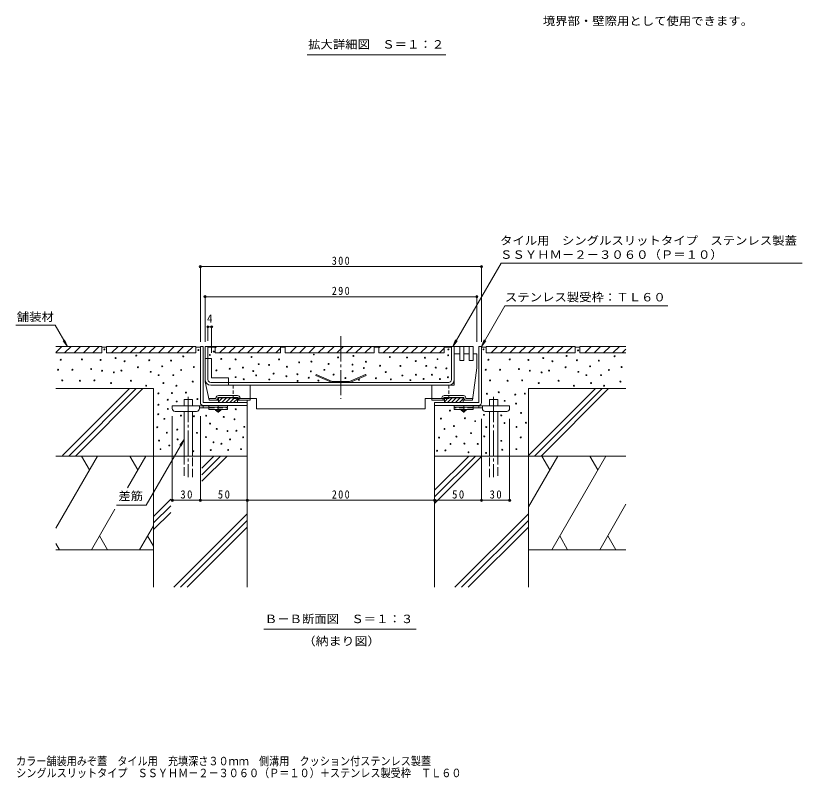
# Model space of a CAD drawing. Units: millimetres at full size, sheet at 1:3, with parts at other scales. Extents: x -1117 to 1162, y -824 to 816.
# Drawn here: x 217 to 1057, y -824 to -10 of the extents above; entities that cross this region are included whole.
import ezdxf
from ezdxf.enums import TextEntityAlignment as Align

# ---------------------------------------------------------------- set-up
doc = ezdxf.new("R2010")
doc.units = ezdxf.units.MM
doc.header["$LTSCALE"] = 3
doc.header["$PDMODE"] = 32
doc.header["$PDSIZE"] = 2.4
for name, pattern in [('CHAIN1', [8, 5, -1, 1, -1]), ('CHAIN2', [12, 9, -1, 1, -1]), ('DASHED1', [1.8, 1.2, -0.6]), ('DASHED2', [3, 2, -1]), ('DASHED3', [4, 3, -1])]:
    doc.linetypes.add(name, pattern=pattern)
for name, color, linetype, lineweight in [('4-0', 7, 'CHAIN2', 9), ('4-1', 2, 'Continuous', 9), ('4-2', 3, 'Continuous', 9), ('4-3', 4, 'Continuous', 9), ('4-4', 7, 'Continuous', 9), ('4-5', 7, 'Continuous', 9), ('4-6', 6, 'Continuous', 9), ('4-9', 5, 'Continuous', 5), ('4-A', 6, 'Continuous', 9), ('4-C', 2, 'Continuous', 9), ('4-E', 7, 'Continuous', 9), ('D-5', 7, 'Continuous', 9)]:
    doc.layers.add(name, color=color, linetype=linetype, lineweight=lineweight)
doc.layers.add('F-5_F-5ﾚｲﾔ', color=2, linetype='Continuous')
doc.styles.add('ＭＳ ゴシック', font='')
doc.styles.get('ＭＳ ゴシック').set_extended_font_data('MS Gothic')

msp = doc.modelspace()

# ---------------------------------------------------------------- linework, layer by layer
at = {"layer": '4-0'}
msp.add_line((564.375, -352.322), (564.375, -419.104), dxfattribs=at)
at = {"layer": '4-1'}
for p, q in [((414.375, -423.119), (414.375, -363.119)), ((711.375, -363.119), (714.375, -363.119)), ((711.375, -423.119), (711.375, -363.119)), ((714.375, -423.119), (714.375, -363.119)), ((417.375, -423.119), (464.375, -423.119)), ((417.375, -426.119), (464.375, -426.119)), ((464.375, -426.119), (464.375, -423.119)), ((711.375, -423.119), (664.375, -423.119)), ((664.375, -426.119), (664.375, -423.119)), ((711.375, -426.119), (664.375, -426.119))]:
    msp.add_line(p, q, dxfattribs=at)
msp.add_lwpolyline([(417.375, -423.119), (417.375, -363.119), (414.375, -363.119)], dxfattribs=at)
for centre, start, end in [((417.375, -423.119), 180, 270), ((711.375, -423.119), 270, 0)]:
    msp.add_arc(centre, 3, start, end, dxfattribs=at)
at = {"layer": '4-2'}
for p, q in [((419.375, -398.619), (419.375, -363.119)), ((419.375, -363.119), (705.375, -363.119)), ((422.375, -398.619), (422.375, -363.119)), ((682.375, -398.619), (682.375, -363.119)), ((685.375, -371.119), (685.375, -363.119)), ((538.024, -393.119), (537.623, -394.035)), ((554.934, -401.619), (537.623, -394.035)), ((555.143, -400.619), (538.024, -393.119)), ((573.607, -400.619), (590.727, -393.119)), ((573.817, -401.619), (591.128, -394.035)), ((590.727, -393.119), (591.128, -394.035)), ((425.375, -401.619), (679.375, -401.619)), ((555.143, -400.619), (573.607, -400.619)), ((425.375, -404.619), (679.375, -404.619))]:
    msp.add_line(p, q, dxfattribs=at)
for centre, radius, start, end in [((425.375, -398.619), 6, 180, 270), ((425.375, -398.619), 3, 180, 270), ((679.375, -398.619), 3, 270, 0), ((679.375, -398.619), 6, 270, 0)]:
    msp.add_arc(centre, radius, start, end, dxfattribs=at)
at = {"layer": '4-3', "linetype": 'DASHED1'}
for p, q in [((422.375, -376.119), (419.375, -376.119)), ((444.375, -404.619), (444.375, -401.619))]:
    msp.add_line(p, q, dxfattribs=at)
at = {"layer": '4-3'}
for p, q in [((426.375, -376.119), (422.375, -376.119)), ((426.375, -376.119), (426.375, -396.619)), ((685.375, -371.119), (689.375, -371.119)), ((685.375, -404.619), (685.375, -371.119)), ((695.375, -378.119), (695.375, -371.119)), ((705.375, -378.119), (705.375, -371.119)), ((705.375, -371.119), (709.375, -371.119)), ((709.375, -386.119), (709.375, -371.119)), ((695.375, -378.119), (691.375, -378.119)), ((705.375, -378.119), (701.375, -378.119)), ((709.375, -386.119), (704.875, -420.619)), ((419.375, -398.619), (419.375, -401.119)), ((423.875, -420.619), (419.375, -401.119)), ((426.375, -396.619), (444.375, -396.619)), ((444.375, -401.619), (444.375, -396.619)), ((685.375, -404.619), (661.375, -404.619)), ((661.375, -420.619), (661.375, -404.619)), ((423.875, -420.619), (423.875, -418.619)), ((430.625, -418.619), (423.875, -418.619)), ((454.125, -415.619), (433.625, -415.619)), ((454.125, -417.619), (433.625, -417.619)), ((433.875, -417.619), (433.875, -423.119)), ((433.875, -417.719), (453.875, -417.719)), ((433.875, -417.819), (453.875, -417.819)), ((433.875, -417.919), (453.875, -417.919)), ((433.875, -418.019), (453.875, -418.019)), ((437.919, -418.119), (433.875, -422.163)), ((433.875, -418.119), (453.875, -418.119)), ((442.161, -418.119), (437.161, -423.119)), ((446.404, -418.119), (441.404, -423.119)), ((450.647, -418.119), (445.647, -423.119)), ((453.875, -419.133), (449.889, -423.119)), ((453.875, -417.619), (453.875, -423.119)), ((457.125, -418.619), (467.375, -418.619)), ((671.625, -418.619), (661.375, -418.619)), ((674.625, -415.619), (695.125, -415.619)), ((674.625, -417.619), (695.125, -417.619)), ((674.875, -417.619), (674.875, -423.119)), ((694.875, -417.719), (674.875, -417.719)), ((694.875, -417.819), (674.875, -417.819)), ((694.875, -417.919), (674.875, -417.919)), ((694.875, -418.019), (674.875, -418.019)), ((694.875, -418.119), (674.875, -418.119)), ((678.919, -418.119), (674.875, -422.163)), ((683.161, -418.119), (678.161, -423.119)), ((687.404, -418.119), (682.404, -423.119)), ((691.647, -418.119), (686.647, -423.119)), ((694.875, -419.133), (690.889, -423.119)), ((694.875, -417.619), (694.875, -423.119)), ((698.125, -418.619), (704.875, -418.619)), ((704.875, -420.619), (704.875, -418.619)), ((430.625, -420.619), (423.875, -420.619)), ((430.625, -420.619), (433.875, -420.619)), ((453.875, -423.119), (433.875, -423.119)), ((674.875, -420.619), (661.375, -420.619)), ((674.875, -423.119), (694.875, -423.119)), ((698.125, -420.619), (694.875, -420.619)), ((698.125, -420.619), (704.875, -420.619))]:
    msp.add_line(p, q, dxfattribs=at)
for points in [[(689.375, -371.119), (691.375, -371.119), (691.375, -378.119)], [(695.375, -371.119), (701.375, -371.119), (701.375, -378.119)], [(453.875, -420.619), (467.375, -420.619), (467.375, -404.619)]]:
    msp.add_lwpolyline(points, dxfattribs=at)
for centre, radius, start, end in [((430.625, -418.119), 0.5, 270, 0), ((430.625, -418.119), 2.5, 270, 0), ((433.625, -418.119), 2.5, 90, 180), ((433.625, -418.119), 0.5, 90, 180), ((454.125, -418.119), 2.5, 0, 90), ((454.125, -418.119), 0.5, 0, 90), ((457.125, -418.119), 2.5, 180, 270), ((457.125, -418.119), 0.5, 180, 270), ((671.625, -418.119), 2.5, 270, 0), ((671.625, -418.119), 0.5, 270, 0), ((674.625, -418.119), 2.5, 90, 180), ((674.625, -418.119), 0.5, 90, 180), ((695.125, -418.119), 2.5, 0, 90), ((695.125, -418.119), 0.5, 0, 90), ((698.125, -418.119), 2.5, 180, 270), ((698.125, -418.119), 0.5, 180, 270)]:
    msp.add_arc(centre, radius, start, end, dxfattribs=at)
at = {"layer": '4-4'}
for p, q in [((414.376, -277.124), (414.376, -358.12)), ((414.376, -278.024), (714.375, -278.024)), ((714.375, -277.124), (714.375, -358.12)), ((419.375, -309.241), (419.375, -358.12)), ((709.375, -310.141), (419.375, -310.141)), ((709.375, -309.241), (709.375, -358.12)), ((422.375, -341.358), (422.375, -357.119)), ((422.375, -342.258), (426.375, -342.258)), ((426.375, -341.358), (426.375, -370.119)), ((464.375, -528.267), (464.375, -431.119)), ((664.375, -528.267), (664.375, -431.119)), ((384.376, -528.267), (384.376, -437.619)), ((414.375, -528.267), (414.375, -437.619)), ((714.375, -528.267), (714.375, -440.419)), ((744.375, -528.267), (744.375, -440.419)), ((384.376, -527.367), (414.375, -527.367)), ((414.375, -527.367), (464.375, -527.367)), ((464.375, -527.367), (664.375, -527.367)), ((664.375, -527.367), (714.375, -527.367)), ((714.375, -527.367), (744.375, -527.367))]:
    msp.add_line(p, q, dxfattribs=at)
for p in [(414.376, -278.024), (714.375, -278.024), (419.375, -310.141), (709.375, -310.141), (422.375, -342.258), (426.375, -342.258), (384.376, -527.367), (414.375, -527.367), (464.375, -527.367), (664.375, -527.367), (714.375, -527.367), (744.375, -527.367)]:
    msp.add_point(p, dxfattribs=at)
at = {"layer": '4-5'}
for p, q in [((739.396, -319.783), (714.375, -363.119)), ((913.396, -319.783), (739.396, -319.783)), ((272.41, -363.119), (269.54, -356.19)), ((683.875, -363.119), (688.441, -357.169)), ((714.375, -363.119), (717.246, -356.19)), ((714.375, -363.119), (718.941, -357.169)), ((396.917, -462.505), (356.531, -532.456)), ((396.917, -462.505), (392.351, -468.455)), ((396.917, -462.505), (394.047, -469.434)), ((356.531, -532.456), (324.862, -532.456)), ((482.065, -664.978), (644.678, -664.978))]:
    msp.add_line(p, q, dxfattribs=at)
for points in [[(1056.681, -274.217), (735.203, -274.217), (683.875, -363.119), (686.746, -356.19)], [(217.339, -340.35), (259.264, -340.35), (272.41, -363.119), (267.844, -357.169)]]:
    msp.add_lwpolyline(points, dxfattribs=at)
at = {"layer": '4-6'}
for p, q in [((364.375, -408.119), (260.175, -408.119)), ((267.244, -479.682), (338.806, -408.119)), ((273.877, -480.119), (345.877, -408.119)), ((280.948, -480.119), (352.948, -408.119)), ((364.375, -480.119), (364.375, -408.119)), ((764.375, -480.119), (764.375, -408.119)), ((764.375, -479.682), (835.938, -408.119)), ((764.375, -408.119), (868.575, -408.119)), ((771.009, -480.119), (843.009, -408.119)), ((778.08, -480.119), (850.08, -408.119)), ((396.917, -426.619), (396.917, -419.619)), ((722.834, -419.619), (731.834, -419.619)), ((722.834, -426.619), (722.834, -419.619)), ((731.834, -426.619), (731.834, -419.619)), ((464.375, -420.619), (464.375, -620.119)), ((664.375, -423.119), (664.375, -620.119)), ((396.917, -480.119), (396.917, -432.419)), ((405.917, -480.119), (405.917, -432.419)), ((722.834, -480.119), (722.834, -432.419)), ((731.834, -480.119), (731.834, -432.419)), ((364.375, -480.119), (260.175, -480.119)), ((304.701, -480.119), (260.175, -557.241)), ((287.654, -480.119), (296.178, -494.883)), ((356.004, -480.119), (336.513, -513.878)), ((338.956, -480.119), (347.48, -494.883)), ((464.375, -480.119), (364.375, -480.119)), ((364.375, -480.119), (364.375, -620.119)), ((415.928, -492.929), (428.738, -480.119)), ((415.928, -500), (435.809, -480.119)), ((415.928, -507.071), (442.88, -480.119)), ((664.375, -480.119), (764.375, -480.119)), ((664.375, -516.5), (700.756, -480.119)), ((664.375, -523.571), (707.827, -480.119)), ((664.375, -530.642), (714.898, -480.119)), ((795.707, -480.119), (764.375, -534.387)), ((764.375, -480.119), (764.375, -620.119)), ((764.375, -480.119), (868.575, -480.119)), ((778.659, -480.119), (787.183, -494.883)), ((847.009, -480.119), (789.274, -580.119)), ((829.962, -480.119), (838.485, -494.883)), ((364.375, -544.482), (382.809, -526.048)), ((323.255, -536.841), (298.269, -580.119)), ((364.375, -551.553), (382.809, -533.12)), ((868.575, -531.623), (840.576, -580.119)), ((364.375, -558.624), (382.809, -540.191)), ((386.018, -620.119), (464.375, -541.762)), ((686.018, -620.119), (764.375, -541.762)), ((393.089, -620.119), (464.375, -548.833)), ((693.089, -620.119), (764.375, -548.833)), ((364.375, -554.477), (349.571, -580.119)), ((400.16, -620.119), (464.375, -555.904)), ((700.16, -620.119), (764.375, -555.904)), ((306.792, -565.356), (315.316, -580.119)), ((358.094, -565.356), (364.375, -576.235)), ((797.798, -565.356), (806.321, -580.119)), ((849.1, -565.356), (857.623, -580.119)), ((260.175, -573.471), (264.014, -580.119)), ((364.375, -580.119), (260.175, -580.119)), ((764.375, -580.119), (868.575, -580.119))]:
    msp.add_line(p, q, dxfattribs=at)
at = {"layer": '4-6', "linetype": 'CHAIN2'}
for p, q in [((401.417, -416.834), (401.417, -502.786)), ((727.334, -416.834), (727.334, -502.786))]:
    msp.add_line(p, q, dxfattribs=at)
at = {"layer": '4-6', "linetype": 'DASHED3'}
for p, q in [((396.917, -480.119), (396.917, -502.786)), ((405.917, -502.786), (405.917, -480.119)), ((722.834, -502.786), (722.834, -480.119)), ((731.834, -480.119), (731.834, -502.786))]:
    msp.add_line(p, q, dxfattribs=at)
at = {"layer": '4-6'}
msp.add_lwpolyline([(405.917, -426.619), (405.917, -419.619), (396.917, -419.619)], dxfattribs=at)
at = {"layer": '4-9', "linetype": 'DASHED1'}
for p, q in [((449.376, -404.619), (449.376, -418.619)), ((449.376, -418.619), (467.376, -418.619))]:
    msp.add_line(p, q, dxfattribs=at)
at = {"layer": '4-9'}
for p, q in [((467.376, -418.619), (474.376, -418.619)), ((474.376, -418.619), (474.376, -429.619)), ((661.375, -418.619), (654.375, -418.619)), ((654.375, -418.619), (654.375, -429.619)), ((474.376, -429.619), (654.375, -429.619))]:
    msp.add_line(p, q, dxfattribs=at)
at = {"layer": '4-9', "linetype": 'DASHED1'}
msp.add_lwpolyline([(679.375, -404.619), (679.375, -418.619), (661.375, -418.619)], dxfattribs=at)
at = {"layer": '4-A'}
for p, q in [((695.375, -363.119), (695.375, -378.119)), ((701.375, -363.119), (705.375, -363.119)), ((701.375, -378.119), (701.375, -363.119)), ((705.375, -363.119), (705.375, -378.119)), ((705.375, -378.119), (701.375, -378.119))]:
    msp.add_line(p, q, dxfattribs=at)
msp.add_lwpolyline([(695.375, -378.119), (691.375, -378.119), (691.375, -363.119), (695.375, -363.119)], dxfattribs=at)
at = {"layer": '4-C', "color": 4}
for p, q in [((384.376, -429.419), (384.376, -426.619)), ((384.376, -426.619), (423.375, -426.619)), ((413.376, -429.419), (413.376, -426.619)), ((417.376, -428.619), (417.376, -426.619)), ((744.375, -426.619), (705.375, -426.619)), ((711.375, -428.619), (711.375, -426.619)), ((715.375, -429.419), (715.375, -426.619)), ((744.375, -429.419), (744.375, -426.619)), ((410.376, -432.419), (387.375, -432.419)), ((413.371, -428.619), (423.375, -428.619)), ((715.38, -428.619), (705.375, -428.619)), ((718.375, -432.419), (741.375, -432.419))]:
    msp.add_line(p, q, dxfattribs=at)
at = {"layer": '4-C', "color": 3}
for p, q in [((423.375, -426.119), (443.375, -426.119)), ((423.375, -426.119), (423.375, -430.619)), ((443.375, -426.119), (443.375, -430.619)), ((685.375, -426.119), (685.375, -430.619)), ((705.375, -426.119), (685.375, -426.119)), ((705.375, -426.119), (705.375, -430.619)), ((423.375, -428.119), (443.375, -428.119)), ((423.375, -430.619), (443.375, -430.619)), ((705.375, -428.119), (685.375, -428.119)), ((705.375, -430.619), (685.375, -430.619))]:
    msp.add_line(p, q, dxfattribs=at)
at = {"layer": '4-C', "color": 4, "linetype": 'CHAIN1'}
for p, q in [((433.375, -434.167), (433.375, -426.119)), ((695.375, -434.167), (695.375, -426.119))]:
    msp.add_line(p, q, dxfattribs=at)
at = {"layer": '4-C', "color": 3, "linetype": 'DASHED2'}
for p, q in [((423.375, -428.619), (443.375, -428.619)), ((705.375, -428.619), (685.375, -428.619))]:
    msp.add_line(p, q, dxfattribs=at)
at = {"layer": '4-C'}
for p, q in [((430.625, -431.119), (430.625, -430.619)), ((432.376, -432.619), (430.625, -431.119)), ((436.126, -431.119), (430.625, -431.119)), ((434.375, -432.619), (432.376, -432.619)), ((436.126, -431.119), (434.375, -432.619)), ((436.126, -431.119), (436.126, -430.619)), ((692.625, -431.119), (692.625, -430.619)), ((692.625, -431.119), (694.375, -432.619)), ((692.625, -431.119), (698.125, -431.119)), ((694.375, -432.619), (696.375, -432.619)), ((696.375, -432.619), (698.125, -431.119)), ((698.125, -431.119), (698.125, -430.619))]:
    msp.add_line(p, q, dxfattribs=at)
at = {"layer": '4-C', "color": 4}
for centre, start, end in [((387.375, -429.419), 180, 270), ((410.376, -429.419), 270, 0), ((718.375, -429.419), 180, 270), ((741.375, -429.419), 270, 0)]:
    msp.add_arc(centre, 3, start, end, dxfattribs=at)
at = {"layer": '4-E', "color": 2}
for p, q in [((260.175, -363.119), (309.376, -363.119)), ((260.175, -369.48), (266.536, -363.119)), ((269.536, -370.119), (276.536, -363.119)), ((279.536, -370.119), (286.536, -363.119)), ((289.536, -370.119), (296.536, -363.119)), ((299.536, -370.119), (306.536, -363.119)), ((309.376, -363.119), (309.376, -370.119)), ((309.376, -364.119), (314.376, -364.119)), ((314.376, -363.119), (314.376, -370.119)), ((314.376, -363.119), (409.376, -363.119)), ((319.536, -370.119), (326.536, -363.119)), ((329.536, -370.119), (336.536, -363.119)), ((339.536, -370.119), (346.536, -363.119)), ((349.536, -370.119), (356.536, -363.119)), ((359.536, -370.119), (366.536, -363.119)), ((369.536, -370.119), (376.536, -363.119)), ((379.536, -370.119), (386.536, -363.119)), ((389.536, -370.119), (396.536, -363.119)), ((399.536, -370.119), (406.536, -363.119)), ((409.376, -363.119), (409.376, -370.119)), ((409.376, -364.119), (414.376, -364.119)), ((422.375, -364.119), (430.275, -364.119)), ((430.275, -363.119), (499.875, -363.119)), ((430.275, -363.119), (430.275, -370.119)), ((430.275, -364.68), (431.836, -363.119)), ((434.836, -370.119), (441.836, -363.119)), ((444.836, -370.119), (451.836, -363.119)), ((454.836, -370.119), (461.836, -363.119)), ((464.836, -370.119), (471.836, -363.119)), ((474.836, -370.119), (481.836, -363.119)), ((484.836, -370.119), (491.836, -363.119)), ((494.836, -370.119), (499.875, -365.08)), ((499.875, -363.119), (499.875, -370.119)), ((499.875, -364.119), (504.875, -364.119)), ((504.875, -363.119), (599.875, -363.119)), ((504.875, -363.119), (504.875, -370.119)), ((510.036, -370.119), (517.036, -363.119)), ((520.036, -370.119), (527.036, -363.119)), ((530.036, -370.119), (537.036, -363.119)), ((540.036, -370.119), (547.036, -363.119)), ((550.036, -370.119), (557.036, -363.119)), ((560.036, -370.119), (567.036, -363.119)), ((570.036, -370.119), (577.036, -363.119)), ((580.036, -370.119), (587.036, -363.119)), ((590.036, -370.119), (597.036, -363.119)), ((599.875, -363.119), (599.875, -370.119)), ((599.875, -364.119), (604.875, -364.119)), ((604.875, -363.119), (604.875, -370.119)), ((604.875, -363.119), (674.475, -363.119)), ((604.875, -364.68), (606.436, -363.119)), ((609.436, -370.119), (616.436, -363.119)), ((619.436, -370.119), (626.436, -363.119)), ((629.436, -370.119), (636.436, -363.119)), ((639.436, -370.119), (646.436, -363.119)), ((649.436, -370.119), (656.436, -363.119)), ((659.436, -370.119), (666.436, -363.119)), ((669.436, -370.119), (674.475, -365.08)), ((674.475, -363.119), (674.475, -370.119)), ((682.375, -364.119), (674.475, -364.119)), ((714.375, -364.119), (719.375, -364.119)), ((719.375, -363.119), (719.375, -370.119)), ((719.375, -363.119), (814.375, -363.119)), ((724.536, -370.119), (731.536, -363.119)), ((734.536, -370.119), (741.536, -363.119)), ((744.536, -370.119), (751.536, -363.119)), ((754.536, -370.119), (761.536, -363.119)), ((764.536, -370.119), (771.536, -363.119)), ((774.536, -370.119), (781.536, -363.119)), ((784.536, -370.119), (791.536, -363.119)), ((794.536, -370.119), (801.536, -363.119)), ((804.536, -370.119), (811.536, -363.119)), ((814.375, -363.119), (814.375, -370.119)), ((814.375, -364.119), (819.375, -364.119)), ((819.375, -363.119), (868.575, -363.119)), ((819.375, -363.119), (819.375, -370.119)), ((824.536, -370.119), (831.536, -363.119)), ((834.536, -370.119), (841.536, -363.119)), ((844.536, -370.119), (851.536, -363.119)), ((854.536, -370.119), (861.536, -363.119)), ((864.536, -370.119), (868.575, -366.08)), ((309.376, -370.119), (260.175, -370.119)), ((409.376, -370.119), (314.376, -370.119)), ((430.275, -370.119), (499.875, -370.119)), ((599.875, -370.119), (504.875, -370.119)), ((604.875, -370.119), (674.475, -370.119)), ((814.375, -370.119), (719.375, -370.119)), ((868.575, -370.119), (819.375, -370.119))]:
    msp.add_line(p, q, dxfattribs=at)
at = {"layer": '4-E'}
for centre in [(311.968, -366.385), (412.293, -367.026), (428.634, -368.706), (679.052, -366.283), (716.336, -366.266), (817.46, -367.386), (265.36, -377.346), (288.053, -376.955), (307.942, -377.607), (323.861, -375.602), (345.909, -372.895), (359.857, -377.95), (396.121, -373.808), (424.484, -372.263), (436.625, -376.453), (451.991, -376.987), (469.094, -374.448), (498.314, -376.977), (535.425, -371.785), (561.28, -374.836), (577.674, -373.292), (616.539, -374.466), (634.929, -374.988), (653.97, -375.248), (667.416, -376.787), (678.774, -372.644), (721.789, -377.346), (744.482, -376.955), (764.371, -377.607), (780.291, -375.602), (805.136, -373.254), (816.286, -377.95), (856.391, -373.646), (333.569, -378.977), (347.728, -385.383), (373.747, -384.405), (383.137, -378.341), (407.395, -385.188), (459.741, -385.806), (476.674, -382.115), (487.75, -382.976), (506.791, -384.802), (519.833, -380.237), (532.875, -379.324), (551.274, -381.822), (576.692, -382.504), (588.804, -386.257), (591.021, -379.434), (606.106, -383.726), (627.886, -383.987), (644.188, -378.77), (655.423, -383.949), (665.545, -385.739), (676.903, -386.541), (789.999, -378.977), (804.157, -385.383), (830.176, -384.405), (839.566, -378.341), (863.824, -385.188), (262.483, -388.057), (277.75, -388.041), (297.834, -387.258), (309.507, -389.149), (322.027, -390.91), (330.048, -388.954), (361.422, -390.274), (369.834, -393.796), (385.485, -393.796), (393.897, -388.318), (431.547, -388.745), (445.711, -387.008), (470.865, -389.466), (473.929, -394.142), (492.523, -392.152), (517.941, -392.834), (532.271, -389.764), (546.668, -388.134), (556.495, -393.175), (576.862, -389.669), (612.131, -390.455), (630.02, -394.199), (644.35, -393.346), (661.537, -393.355), (718.912, -388.057), (734.179, -388.041), (754.264, -387.258), (765.936, -389.149), (778.457, -390.91), (786.477, -388.954), (817.851, -390.274), (826.264, -393.796), (841.914, -393.796), (850.326, -388.318), (267.055, -399.387), (285.836, -399.779), (301.356, -399.387), (319.093, -402.257), (340.221, -399.713), (374.921, -402.208), (406.221, -400.643), (451.991, -395.961), (460.676, -398.232), (487.917, -398.464), (506.17, -395.052), (518.112, -399.999), (530.053, -396.587), (540.289, -399.658), (569.075, -396.908), (583.619, -398.805), (601.698, -397.106), (617.609, -398.28), (638.549, -399.146), (652.538, -397.81), (670.088, -398.032), (678.506, -396.028), (723.485, -399.387), (742.265, -399.779), (757.785, -399.387), (775.522, -402.257), (796.65, -399.713), (831.35, -402.208), (862.651, -400.643), (356.532, -405.142), (388.81, -405.142), (812.961, -405.142), (845.24, -405.142), (369.55, -413.302), (379.493, -419.978), (383.983, -412.955), (398.938, -412.433), (411.197, -419.389), (720.118, -413.618), (732.813, -412.053), (750.376, -414.574), (760.635, -413.531), (369.56, -425.421), (389.191, -421.93), (739.098, -421.23), (751.291, -424.172), (369.483, -435.61), (379.663, -429.905), (452.138, -430.227), (680.681, -431.59), (716.963, -436.139), (735.492, -436.805), (756.534, -434.157), (375.922, -440.398), (393.609, -436.96), (407.436, -437.686), (420.549, -437.082), (439.239, -438.402), (450.816, -440.897), (671.155, -440.149), (696.659, -439.87), (707.603, -442.895), (738.946, -445), (761.816, -444.53), (368.395, -449.442), (389.668, -451.972), (424.681, -445.522), (431.867, -451.235), (443.292, -453.446), (452.809, -453.06), (461.207, -448.97), (674.912, -451.229), (685.015, -448.194), (719.404, -449.232), (751.722, -449.054), (378.612, -455.289), (410.653, -455.327), (420.383, -459.83), (460.061, -460.08), (669.167, -460.479), (687.594, -459.373), (703.196, -455.688), (717.296, -459.218), (756.267, -460.233), (370.32, -463.581), (381.145, -468.85), (390.114, -462.424), (428.366, -465.424), (436.859, -466.929), (446.035, -462.424), (681.329, -467.236), (696.159, -466.832), (710.306, -467.165), (735.506, -463.919), (371.794, -472.795), (406.77, -474.966), (425.376, -473.81), (444.029, -473.532), (457.83, -472.812), (666.923, -474.418), (675.801, -474.115), (700.494, -476.081), (719.182, -476.748), (736.602, -473.322), (751.599, -472.764)]:
    msp.add_circle(centre, 0.5, dxfattribs=at)
at = {"layer": 'D-5'}
msp.add_line((528.227, -51.988), (676.296, -51.988), dxfattribs=at)

# ---------------------------------------------------------------- texts
at = {"layer": '4-4', "color": 2, "style": 'ＭＳ ゴシック'}
msp.add_text('4', height=8.798, dxfattribs=at).set_placement((421.375, -340.458), align=Align.BOTTOM_LEFT)
at = {"layer": '4-4', "color": 2, "char_height": 8.798, "attachment_point": 7, "style": 'ＭＳ ゴシック'}
for s, insert in [('\\T1.27;\\W0.9;300', (554.625, -276.224)), ('\\T1.27;\\W0.9;290', (554.625, -308.341)), ('\\T1.27;\\W0.95;30', (393.001, -525.567)), ('\\T1.27;\\W0.95;50', (433, -525.567)), ('\\T1.27;\\W0.9;200', (554.625, -525.567)), ('\\T1.27;\\W0.95;50', (683, -525.567)), ('\\T1.27;\\W0.95;30', (723, -525.567))]:
    msp.add_mtext(s, dxfattribs=dict(at, insert=insert))
at = {"layer": '4-5', "color": 2, "style": 'ＭＳ ゴシック'}
for s, width, p in [('タイル用\u3000シングルスリットタイプ\u3000ステンレス製蓋', 1.1, (734.181, -257.336)), ('ＳＳＹＨＭ－２－３０６０（Ｐ＝１０）', 1.1, (734.181, -272.336)), ('ステンレス製受枠：ＴＬ６０', 1.1, (739.396, -317.775)), ('舗装材', 1.1, (218.416, -338.674)), ('差筋', 1.1, (326.841, -529.886)), ('Ｂ－Ｂ断面図\u3000Ｓ＝１：３', 1.1, (483.134, -661.021)), ('（納まり図）', 1.15, (523.622, -684.701))]:
    msp.add_text(s, height=8.798, dxfattribs=dict(at, width=width)).set_placement(p, align=Align.BOTTOM_LEFT)
at = {"layer": 'D-5', "color": 2, "style": 'ＭＳ ゴシック', "width": 1.1}
for s, p in [('\u3000境界部・壁際用として使用できます。', (766.575, -23.089)), ('拡大詳細図\u3000Ｓ＝１：２', (529.296, -48.031))]:
    msp.add_text(s, height=8.798, dxfattribs=at).set_placement(p, align=Align.BOTTOM_LEFT)
at = {"layer": 'F-5_F-5ﾚｲﾔ', "style": 'ＭＳ ゴシック', "width": 0.9}
for s, p in [('カラー舗装用みぞ蓋\u3000タイル用\u3000充填深さ３０ｍｍ\u3000側溝用\u3000クッション付ステンレス製蓋', (217.737, -812.7)), ('シングルスリットタイプ\u3000ＳＳＹＨＭ－２－３０６０（Ｐ＝１０）＋ステンレス製受枠\u3000ＴＬ６０', (217.812, -825.389))]:
    msp.add_text(s, height=8.798, dxfattribs=at).set_placement(p, align=Align.BOTTOM_LEFT)

doc.saveas('drawing.dxf')
